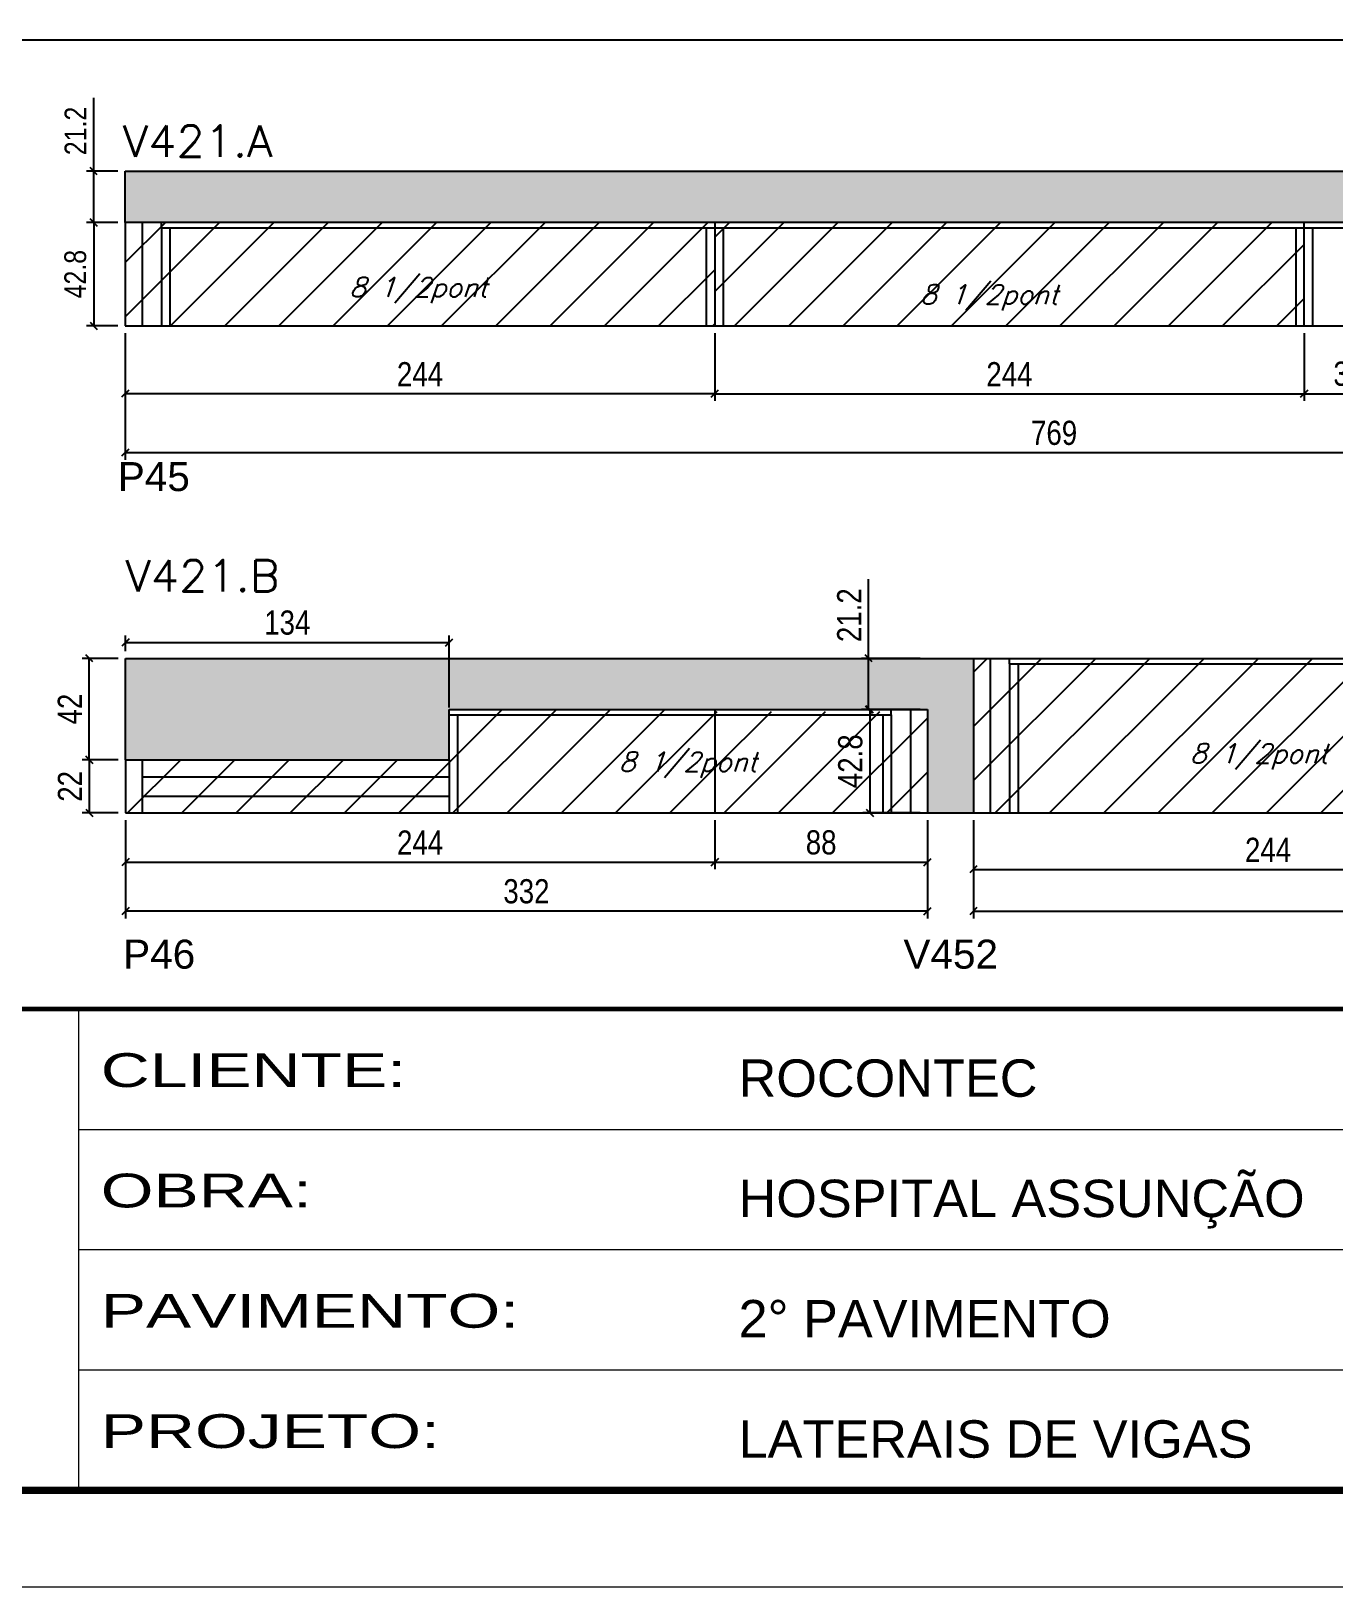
# Model space of a CAD drawing. Extents: x 137137 to 143418, y 10464 to 34486.
# Drawn here: x 140727 to 141266, y 31139 to 31783 of the extents above; entities that cross this region are included whole.
import ezdxf

# ---------------------------------------------------------------- set-up
doc = ezdxf.new("R2010")
doc.units = 0
doc.linetypes.add('CONTINUO', pattern=[0])
doc.linetypes.add('DASHED', pattern=[0.75, 0.5, -0.25])
for name, color, linetype in [('5', 5, 'Continuous'), ('COTA', 241, 'Continuous'), ('Painéis', 200, 'Continuous'), ('Reaproveitamento', 251, 'Continuous'), ('SARR_2.2x7', 40, 'Continuous'), ('SARR_3.5x7', 81, 'Continuous'), ('texto', 7, 'Continuous')]:
    doc.layers.add(name, color=color, linetype=linetype)
for name, color, linetype, lineweight in [('Folhas', 255, 'Continuous', 9), ('SARRAFO DE PRESSAO', 251, 'DASHED', 9), ('Texto Seção', 7, 'Continuous', 15)]:
    doc.layers.add(name, color=color, linetype=linetype, lineweight=lineweight)
doc.styles.add('ARIAL', font='arial.ttf')
doc.styles.add('COTA TECNICA', font='techl___.ttf', dxfattribs={"height": 10})
doc.styles.add('COTA TECNICA-50', font='techl___.ttf', dxfattribs={"height": 9})
doc.styles.add('REGUA-120', font='ROMANS.shx', dxfattribs={"height": 15})
doc.styles.add('Romans', font='romans.shx')
doc.styles.get("Standard").update_dxf_attribs({"font": 'arial.ttf'})
doc.styles.add('Tecnologia', font='')
doc.styles.get('Tecnologia').set_extended_font_data('Forgotten Futurist')
doc.dimstyles.new('COTA PAINEL-50', dxfattribs={"dimtxt": 9, "dimasz": 3, "dimexe": 3, "dimexo": 3, "dimgap": 3, "dimtad": 1, "dimdec": 1, "dimzin": 12, "dimdsep": 46, "dimtxsty": 'COTA TECNICA-50', "dimblk1": 'OBLIQUE', "dimblk2": 'OBLIQUE', "dimsah": 1, "dimcen": 0.9, "dimclrd": 4, "dimclre": 4, "dimclrt": 240, "dimadec": 1, "dimazin": 3, "dimtfac": 1, "dimtdec": 1, "dimtmove": 0, "dimatfit": 3, "dimfxl": 1, "dimtolj": 1, "dimtzin": 12, "dimarcsym": 0})
doc.dimstyles.new('PAINEL', dxfattribs={"dimtxt": 10, "dimasz": 3, "dimexe": 3, "dimexo": 3, "dimgap": 3, "dimtad": 1, "dimdec": 1, "dimzin": 12, "dimdsep": 46, "dimtxsty": 'COTA TECNICA', "dimblk1": 'OBLIQUE', "dimblk2": 'OBLIQUE', "dimsah": 1, "dimcen": 0.9, "dimclrd": 4, "dimclre": 4, "dimclrt": 240, "dimadec": 1, "dimazin": 3, "dimtfac": 1, "dimtdec": 1, "dimtmove": 0, "dimatfit": 3, "dimfxl": 1, "dimtolj": 1, "dimtzin": 12, "dimarcsym": 0})
pattern_1 = [(45, (11605.652, -1006.918), (-11.2253202, 11.2253202), [])]

# ---------------------------------------------------------------- blocks, each defined once
blk = doc.blocks.new('9999999999')
at = {"color": 30, "linetype": 'CONTINUO'}
for p, q in [((98564.56, 34230.21), (98564.56, 34429.45)), ((98564.56, 34379.64), (99583.98, 34379.64)), ((98564.56, 34329.83), (99487.98, 34329.83)), ((98564.56, 34280.02), (99487.98, 34280.02))]:
    blk.add_line(p, q, dxfattribs=at)
at = {"color": 30, "linetype": 'CONTINUO', "const_width": 2}
blk.add_lwpolyline([(99583.98, 34230.21), (99583.98, 34414.45, 0.414214), (99568.98, 34429.45), (98228.98, 34429.45, 0.414214), (98213.98, 34414.45), (98213.98, 34245.21, 0.414214), (98228.98, 34230.21), (99583.98, 34230.21)], format="xyb", dxfattribs=at)
at = {"layer": 'Folhas'}
blk.add_lwpolyline([(98138.98, 34190.21), (99623.98, 34190.21), (99623.98, 35240.21), (98138.98, 35240.21)], close=True, dxfattribs=at)
at = {"layer": 'Folhas', "color": 30, "const_width": 3}
blk.add_lwpolyline([(98213.98, 34230.21), (99583.98, 34230.21), (99583.98, 35200.21), (98213.98, 35200.21)], close=True, dxfattribs=at)
at = {"color": 7, "linetype": 'Continuous', "ltscale": 5, "style": 'ARIAL'}
for s, height, p in [('ROCONTEC', 15.483, (98837.68, 34393.13)), ('HOSPITAL ASSUNÇÃO', 15.4829, (98837.68, 34343.32)), ('2° PAVIMENTO', 15.4829, (98837.68, 34293.51)), ('LATERAIS DE VIGAS', 15.4829, (98837.68, 34243.7))]:
    blk.add_text(s, height=height, dxfattribs=at).set_placement(p)
at = {"layer": 'Folhas', "color": 7, "style": 'Tecnologia', "width": 1.5}
for s, p in [('CLIENTE:', (98573.65, 34397.17)), ('OBRA:', (98573.65, 34347.31)), ('PAVIMENTO:', (98573.65, 34297.5)), ('PROJETO:', (98573.65, 34247.69))]:
    blk.add_text(s, height=14, dxfattribs=at).set_placement(p)
blk = doc.blocks.new('_Oblique')
at = {"color": 0, "linetype": 'ByBlock', "lineweight": -2}
blk.add_line((-0.5, -0.5), (0.5, 0.5), dxfattribs=at)
blk = doc.blocks.new('*D291')
at = {"layer": 'COTA', "color": 4, "linetype": 'ByBlock', "lineweight": -2, "transparency": 16777216}
for p, q in [((140762.68, 31481.08), (140747.73, 31481.08)), ((140750.73, 31481.08), (140750.73, 31459.08)), ((140762.68, 31459.08), (140747.73, 31459.08))]:
    blk.add_line(p, q, dxfattribs=at)
at = {"layer": 'Defpoints', "color": 0, "linetype": 'ByBlock', "transparency": 16777216}
for p in [(140765.68, 31481.08), (140750.73, 31459.08), (140765.68, 31459.08)]:
    blk.add_point(p, dxfattribs=at)
at = {"layer": 'COTA', "color": 4, "linetype": 'ByBlock', "lineweight": -2, "transparency": 16777216, "xscale": 3, "yscale": 3, "zscale": 3}
for p, rotation in [((140750.73, 31481.08), 90), ((140750.73, 31459.08), 270)]:
    blk.add_blockref('_Oblique', p, dxfattribs=dict(at, rotation=rotation))
at = {"layer": 'COTA', "color": 240, "linetype": 'ByBlock', "transparency": 16777216, "insert": (140742.73, 31470.08), "char_height": 10, "attachment_point": 5, "rotation": 90, "style": 'COTA TECNICA'}
blk.add_mtext('\\A1;22', dxfattribs=at)
blk = doc.blocks.new('*D292')
at = {"layer": 'COTA', "color": 4, "linetype": 'ByBlock', "lineweight": -2, "transparency": 16777216}
for p, q in [((141094.68, 31501.88), (141070.87, 31501.88)), ((141073.87, 31501.88), (141073.87, 31459.08)), ((141094.68, 31459.08), (141070.87, 31459.08))]:
    blk.add_line(p, q, dxfattribs=at)
at = {"layer": 'Defpoints', "color": 0, "linetype": 'ByBlock', "transparency": 16777216}
for p in [(141097.68, 31501.88), (141073.87, 31459.08), (141097.68, 31459.08)]:
    blk.add_point(p, dxfattribs=at)
at = {"layer": 'COTA', "color": 4, "linetype": 'ByBlock', "lineweight": -2, "transparency": 16777216, "xscale": 3, "yscale": 3, "zscale": 3}
for p, rotation in [((141073.87, 31501.88), 90), ((141073.87, 31459.08), 270)]:
    blk.add_blockref('_Oblique', p, dxfattribs=dict(at, rotation=rotation))
at = {"layer": 'COTA', "color": 240, "linetype": 'ByBlock', "transparency": 16777216, "insert": (141065.78, 31480.48), "char_height": 10, "attachment_point": 5, "rotation": 90, "style": 'COTA TECNICA'}
blk.add_mtext('\\A1;42.8', dxfattribs=at)
blk = doc.blocks.new('*D293')
at = {"layer": 'COTA', "color": 4, "linetype": 'ByBlock', "lineweight": -2, "transparency": 16777216}
for p, q in [((141116.68, 31456.08), (141116.68, 31432.72)), ((141360.68, 31456.08), (141360.68, 31432.72)), ((141116.68, 31435.72), (141360.68, 31435.72))]:
    blk.add_line(p, q, dxfattribs=at)
at = {"layer": 'Defpoints', "color": 0, "linetype": 'ByBlock', "transparency": 16777216}
for p in [(141116.68, 31459.08), (141360.68, 31459.08), (141360.68, 31435.72)]:
    blk.add_point(p, dxfattribs=at)
at = {"layer": 'COTA', "color": 4, "linetype": 'ByBlock', "lineweight": -2, "transparency": 16777216, "xscale": 3, "yscale": 3, "zscale": 3, "rotation": 180}
blk.add_blockref('_Oblique', (141116.68, 31435.72), dxfattribs=at)
at = {"layer": 'COTA', "color": 4, "linetype": 'ByBlock', "lineweight": -2, "transparency": 16777216, "xscale": 3, "yscale": 3, "zscale": 3}
blk.add_blockref('_Oblique', (141360.68, 31435.72), dxfattribs=at)
at = {"layer": 'COTA', "color": 240, "linetype": 'ByBlock', "transparency": 16777216, "insert": (141238.68, 31443.8), "char_height": 10, "attachment_point": 5, "style": 'COTA TECNICA'}
blk.add_mtext('\\A1;244', dxfattribs=at)
blk = doc.blocks.new('*D314')
at = {"layer": 'COTA', "color": 4, "linetype": 'ByBlock', "lineweight": -2, "transparency": 16777216}
for p, q in [((140765.68, 31456.08), (140765.68, 31415.36)), ((141097.68, 31456.08), (141097.68, 31415.36)), ((141097.68, 31418.36), (140765.68, 31418.36))]:
    blk.add_line(p, q, dxfattribs=at)
at = {"layer": 'Defpoints', "color": 0, "linetype": 'ByBlock', "transparency": 16777216}
for p in [(140765.68, 31459.08), (141097.68, 31459.08), (140765.68, 31418.36)]:
    blk.add_point(p, dxfattribs=at)
at = {"layer": 'COTA', "color": 4, "linetype": 'ByBlock', "lineweight": -2, "transparency": 16777216, "xscale": 3, "yscale": 3, "zscale": 3, "rotation": 180}
blk.add_blockref('_Oblique', (140765.68, 31418.36), dxfattribs=at)
at = {"layer": 'COTA', "color": 4, "linetype": 'ByBlock', "lineweight": -2, "transparency": 16777216, "xscale": 3, "yscale": 3, "zscale": 3}
blk.add_blockref('_Oblique', (141097.68, 31418.36), dxfattribs=at)
at = {"layer": 'COTA', "color": 240, "linetype": 'ByBlock', "transparency": 16777216, "insert": (140931.68, 31426.58), "char_height": 10, "attachment_point": 5, "style": 'COTA TECNICA'}
blk.add_mtext('\\A1;332', dxfattribs=at)
blk = doc.blocks.new('*D315')
at = {"layer": 'COTA', "color": 4, "linetype": 'ByBlock', "lineweight": -2, "transparency": 16777216}
for p, q in [((140765.68, 31456.08), (140765.68, 31435.74)), ((141009.68, 31456.08), (141009.68, 31435.74)), ((140765.68, 31438.74), (141009.68, 31438.74))]:
    blk.add_line(p, q, dxfattribs=at)
at = {"layer": 'Defpoints', "color": 0, "linetype": 'ByBlock', "transparency": 16777216}
for p in [(140765.68, 31459.08), (141009.68, 31459.08), (141009.68, 31438.74)]:
    blk.add_point(p, dxfattribs=at)
at = {"layer": 'COTA', "color": 4, "linetype": 'ByBlock', "lineweight": -2, "transparency": 16777216, "xscale": 3, "yscale": 3, "zscale": 3, "rotation": 180}
blk.add_blockref('_Oblique', (140765.68, 31438.74), dxfattribs=at)
at = {"layer": 'COTA', "color": 4, "linetype": 'ByBlock', "lineweight": -2, "transparency": 16777216, "xscale": 3, "yscale": 3, "zscale": 3}
blk.add_blockref('_Oblique', (141009.68, 31438.74), dxfattribs=at)
at = {"layer": 'COTA', "color": 240, "linetype": 'ByBlock', "transparency": 16777216, "insert": (140887.68, 31446.81), "char_height": 10, "attachment_point": 5, "style": 'COTA TECNICA'}
blk.add_mtext('\\A1;244', dxfattribs=at)
blk = doc.blocks.new('*D316')
at = {"layer": 'COTA', "color": 4, "linetype": 'ByBlock', "lineweight": -2, "transparency": 16777216}
for p, q in [((141009.68, 31456.08), (141009.68, 31435.74)), ((141097.68, 31456.08), (141097.68, 31435.74)), ((141009.68, 31438.74), (141097.68, 31438.74))]:
    blk.add_line(p, q, dxfattribs=at)
at = {"layer": 'Defpoints', "color": 0, "linetype": 'ByBlock', "transparency": 16777216}
for p in [(141009.68, 31459.08), (141097.68, 31459.08), (141097.68, 31438.74)]:
    blk.add_point(p, dxfattribs=at)
at = {"layer": 'COTA', "color": 4, "linetype": 'ByBlock', "lineweight": -2, "transparency": 16777216, "xscale": 3, "yscale": 3, "zscale": 3, "rotation": 180}
blk.add_blockref('_Oblique', (141009.68, 31438.74), dxfattribs=at)
at = {"layer": 'COTA', "color": 4, "linetype": 'ByBlock', "lineweight": -2, "transparency": 16777216, "xscale": 3, "yscale": 3, "zscale": 3}
blk.add_blockref('_Oblique', (141097.68, 31438.74), dxfattribs=at)
at = {"layer": 'COTA', "color": 240, "linetype": 'ByBlock', "transparency": 16777216, "insert": (141053.68, 31446.83), "char_height": 10, "attachment_point": 5, "style": 'COTA TECNICA'}
blk.add_mtext('\\A1;88', dxfattribs=at)
blk = doc.blocks.new('*D318')
at = {"layer": 'COTA', "color": 4, "linetype": 'ByBlock', "lineweight": -2, "transparency": 16777216}
for p, q in [((140765.68, 31526.08), (140765.68, 31532.61)), ((140899.68, 31502.68), (140899.68, 31532.61)), ((140765.68, 31529.61), (140899.68, 31529.61))]:
    blk.add_line(p, q, dxfattribs=at)
at = {"layer": 'Defpoints', "color": 0, "linetype": 'ByBlock', "transparency": 16777216}
for p in [(140899.68, 31529.61), (140765.68, 31523.08), (140899.68, 31499.68)]:
    blk.add_point(p, dxfattribs=at)
at = {"layer": 'COTA', "color": 4, "linetype": 'ByBlock', "lineweight": -2, "transparency": 16777216, "xscale": 3, "yscale": 3, "zscale": 3, "rotation": 180}
blk.add_blockref('_Oblique', (140765.68, 31529.61), dxfattribs=at)
at = {"layer": 'COTA', "color": 4, "linetype": 'ByBlock', "lineweight": -2, "transparency": 16777216, "xscale": 3, "yscale": 3, "zscale": 3}
blk.add_blockref('_Oblique', (140899.68, 31529.61), dxfattribs=at)
at = {"layer": 'COTA', "color": 240, "linetype": 'ByBlock', "transparency": 16777216, "insert": (140832.68, 31537.83), "char_height": 10, "attachment_point": 5, "style": 'COTA TECNICA'}
blk.add_mtext('\\A1;134', dxfattribs=at)
blk = doc.blocks.new('*D319')
at = {"layer": 'COTA', "color": 4, "linetype": 'ByBlock', "lineweight": -2, "transparency": 16777216}
for p, q in [((140762.68, 31523.08), (140747.73, 31523.08)), ((140750.73, 31481.08), (140750.73, 31523.08)), ((140762.68, 31481.08), (140747.73, 31481.08))]:
    blk.add_line(p, q, dxfattribs=at)
at = {"layer": 'Defpoints', "color": 0, "linetype": 'ByBlock', "transparency": 16777216}
for p in [(140750.73, 31523.08), (140765.68, 31523.08), (140765.68, 31481.08)]:
    blk.add_point(p, dxfattribs=at)
at = {"layer": 'COTA', "color": 4, "linetype": 'ByBlock', "lineweight": -2, "transparency": 16777216, "xscale": 3, "yscale": 3, "zscale": 3}
for p, rotation in [((140750.73, 31523.08), 90), ((140750.73, 31481.08), 270)]:
    blk.add_blockref('_Oblique', p, dxfattribs=dict(at, rotation=rotation))
at = {"layer": 'COTA', "color": 240, "linetype": 'ByBlock', "transparency": 16777216, "insert": (140742.66, 31502.08), "char_height": 10, "attachment_point": 5, "rotation": 90, "style": 'COTA TECNICA'}
blk.add_mtext('\\A1;42', dxfattribs=at)
blk = doc.blocks.new('*D320')
at = {"layer": 'COTA', "color": 4, "linetype": 'ByBlock', "lineweight": -2, "transparency": 16777216}
for p, q in [((141073.34, 31523.08), (141073.34, 31555.81)), ((141094.68, 31523.08), (141070.34, 31523.08)), ((141073.34, 31501.88), (141073.34, 31523.08)), ((141094.68, 31501.88), (141070.34, 31501.88))]:
    blk.add_line(p, q, dxfattribs=at)
at = {"layer": 'Defpoints', "color": 0, "linetype": 'ByBlock', "transparency": 16777216}
for p in [(141073.34, 31523.08), (141097.68, 31523.08), (141097.68, 31501.88)]:
    blk.add_point(p, dxfattribs=at)
at = {"layer": 'COTA', "color": 4, "linetype": 'ByBlock', "lineweight": -2, "transparency": 16777216, "xscale": 3, "yscale": 3, "zscale": 3}
for p, rotation in [((141073.34, 31523.08), 90), ((141073.34, 31501.88), 270)]:
    blk.add_blockref('_Oblique', p, dxfattribs=dict(at, rotation=rotation))
at = {"layer": 'COTA', "color": 240, "linetype": 'ByBlock', "transparency": 16777216, "insert": (141065.28, 31540.95), "char_height": 10, "attachment_point": 5, "rotation": 90, "style": 'COTA TECNICA'}
blk.add_mtext('\\A1;21.2', dxfattribs=at)
blk = doc.blocks.new('*D322')
at = {"layer": 'COTA', "color": 4, "linetype": 'ByBlock', "lineweight": -2, "transparency": 16777216}
for p, q in [((140765.61, 31657.76), (140765.61, 31629.66)), ((141009.61, 31657.76), (141009.61, 31629.66)), ((141009.61, 31632.66), (140765.61, 31632.66))]:
    blk.add_line(p, q, dxfattribs=at)
at = {"layer": 'Defpoints', "color": 0, "linetype": 'ByBlock', "transparency": 16777216}
for p in [(140765.61, 31660.76), (141009.61, 31660.76), (140765.61, 31632.66)]:
    blk.add_point(p, dxfattribs=at)
at = {"layer": 'COTA', "color": 4, "linetype": 'ByBlock', "lineweight": -2, "transparency": 16777216, "xscale": 3, "yscale": 3, "zscale": 3, "rotation": 180}
blk.add_blockref('_Oblique', (140765.61, 31632.66), dxfattribs=at)
at = {"layer": 'COTA', "color": 4, "linetype": 'ByBlock', "lineweight": -2, "transparency": 16777216, "xscale": 3, "yscale": 3, "zscale": 3}
blk.add_blockref('_Oblique', (141009.61, 31632.66), dxfattribs=at)
at = {"layer": 'COTA', "color": 240, "linetype": 'ByBlock', "transparency": 16777216, "insert": (140887.61, 31640.73), "char_height": 10, "attachment_point": 5, "style": 'COTA TECNICA'}
blk.add_mtext('\\A1;244', dxfattribs=at)
blk = doc.blocks.new('*D323')
at = {"layer": 'COTA', "color": 4, "linetype": 'ByBlock', "lineweight": -2, "transparency": 16777216}
for p, q in [((141009.61, 31657.76), (141009.61, 31629.66)), ((141253.61, 31657.76), (141253.61, 31629.66)), ((141009.61, 31632.66), (141253.61, 31632.66))]:
    blk.add_line(p, q, dxfattribs=at)
at = {"layer": 'Defpoints', "color": 0, "linetype": 'ByBlock', "transparency": 16777216}
for p in [(141009.61, 31660.76), (141253.61, 31660.76), (141253.61, 31632.66)]:
    blk.add_point(p, dxfattribs=at)
at = {"layer": 'COTA', "color": 4, "linetype": 'ByBlock', "lineweight": -2, "transparency": 16777216, "xscale": 3, "yscale": 3, "zscale": 3, "rotation": 180}
blk.add_blockref('_Oblique', (141009.61, 31632.66), dxfattribs=at)
at = {"layer": 'COTA', "color": 4, "linetype": 'ByBlock', "lineweight": -2, "transparency": 16777216, "xscale": 3, "yscale": 3, "zscale": 3}
blk.add_blockref('_Oblique', (141253.61, 31632.66), dxfattribs=at)
at = {"layer": 'COTA', "color": 240, "linetype": 'ByBlock', "transparency": 16777216, "insert": (141131.61, 31640.73), "char_height": 10, "attachment_point": 5, "style": 'COTA TECNICA'}
blk.add_mtext('\\A1;244', dxfattribs=at)
blk = doc.blocks.new('*D324')
at = {"layer": 'COTA', "color": 4, "linetype": 'ByBlock', "lineweight": -2, "transparency": 16777216}
for p, q in [((141253.61, 31657.76), (141253.61, 31629.66)), ((141290.61, 31657.76), (141290.61, 31629.66)), ((141253.61, 31632.66), (141290.61, 31632.66))]:
    blk.add_line(p, q, dxfattribs=at)
at = {"layer": 'Defpoints', "color": 0, "linetype": 'ByBlock', "transparency": 16777216}
for p in [(141253.61, 31660.76), (141290.61, 31660.76), (141290.61, 31632.66)]:
    blk.add_point(p, dxfattribs=at)
at = {"layer": 'COTA', "color": 4, "linetype": 'ByBlock', "lineweight": -2, "transparency": 16777216, "xscale": 3, "yscale": 3, "zscale": 3, "rotation": 180}
blk.add_blockref('_Oblique', (141253.61, 31632.66), dxfattribs=at)
at = {"layer": 'COTA', "color": 4, "linetype": 'ByBlock', "lineweight": -2, "transparency": 16777216, "xscale": 3, "yscale": 3, "zscale": 3}
blk.add_blockref('_Oblique', (141290.61, 31632.66), dxfattribs=at)
at = {"layer": 'COTA', "color": 240, "linetype": 'ByBlock', "transparency": 16777216, "insert": (141272.11, 31640.88), "char_height": 10, "attachment_point": 5, "style": 'COTA TECNICA'}
blk.add_mtext('\\A1;37', dxfattribs=at)
blk = doc.blocks.new('*D354')
at = {"layer": 'COTA', "color": 4, "linetype": 'ByBlock', "lineweight": -2, "transparency": 16777216}
for p, q in [((140765.61, 31657.76), (140765.61, 31605.26)), ((141534.61, 31657.76), (141534.61, 31605.26)), ((140765.61, 31608.26), (141534.61, 31608.26))]:
    blk.add_line(p, q, dxfattribs=at)
at = {"layer": 'Defpoints', "color": 0, "linetype": 'ByBlock', "transparency": 16777216}
for p in [(140765.61, 31660.76), (141534.61, 31660.76), (141534.61, 31608.26)]:
    blk.add_point(p, dxfattribs=at)
at = {"layer": 'COTA', "color": 4, "linetype": 'ByBlock', "lineweight": -2, "transparency": 16777216, "xscale": 3, "yscale": 3, "zscale": 3, "rotation": 180}
blk.add_blockref('_Oblique', (140765.61, 31608.26), dxfattribs=at)
at = {"layer": 'COTA', "color": 4, "linetype": 'ByBlock', "lineweight": -2, "transparency": 16777216, "xscale": 3, "yscale": 3, "zscale": 3}
blk.add_blockref('_Oblique', (141534.61, 31608.26), dxfattribs=at)
at = {"layer": 'COTA', "color": 240, "linetype": 'ByBlock', "transparency": 16777216, "insert": (141150.11, 31616.39), "char_height": 10, "attachment_point": 5, "style": 'COTA TECNICA'}
blk.add_mtext('\\A1;769', dxfattribs=at)
blk = doc.blocks.new('*D355')
at = {"layer": 'COTA', "color": 4, "linetype": 'ByBlock', "lineweight": -2, "transparency": 16777216}
for p, q in [((141116.68, 31456.08), (141116.68, 31415.36)), ((141475.68, 31456.08), (141475.68, 31415.36)), ((141116.68, 31418.36), (141475.68, 31418.36))]:
    blk.add_line(p, q, dxfattribs=at)
at = {"layer": 'Defpoints', "color": 0, "linetype": 'ByBlock', "transparency": 16777216}
for p in [(141116.68, 31459.08), (141475.68, 31459.08), (141475.68, 31418.36)]:
    blk.add_point(p, dxfattribs=at)
at = {"layer": 'COTA', "color": 4, "linetype": 'ByBlock', "lineweight": -2, "transparency": 16777216, "xscale": 3, "yscale": 3, "zscale": 3, "rotation": 180}
blk.add_blockref('_Oblique', (141116.68, 31418.36), dxfattribs=at)
at = {"layer": 'COTA', "color": 4, "linetype": 'ByBlock', "lineweight": -2, "transparency": 16777216, "xscale": 3, "yscale": 3, "zscale": 3}
blk.add_blockref('_Oblique', (141475.68, 31418.36), dxfattribs=at)
at = {"layer": 'COTA', "color": 240, "linetype": 'ByBlock', "transparency": 16777216, "insert": (141296.18, 31426.61), "char_height": 10, "attachment_point": 5, "style": 'COTA TECNICA'}
blk.add_mtext('\\A1;359', dxfattribs=at)
blk = doc.blocks.new('*D361')
at = {"layer": 'COTA', "color": 4, "linetype": 'ByBlock', "lineweight": -2, "transparency": 16777216}
for p, q in [((140762.61, 31703.56), (140749.55, 31703.56)), ((140752.55, 31703.56), (140752.55, 31660.76)), ((140762.61, 31660.76), (140749.55, 31660.76))]:
    blk.add_line(p, q, dxfattribs=at)
at = {"layer": 'Defpoints', "color": 0, "linetype": 'ByBlock', "transparency": 16777216}
for p in [(140765.61, 31703.56), (140752.55, 31660.76), (140765.61, 31660.76)]:
    blk.add_point(p, dxfattribs=at)
at = {"layer": 'COTA', "color": 4, "linetype": 'ByBlock', "lineweight": -2, "transparency": 16777216, "xscale": 3, "yscale": 3, "zscale": 3}
for p, rotation in [((140752.55, 31703.56), 90), ((140752.55, 31660.76), 270)]:
    blk.add_blockref('_Oblique', p, dxfattribs=dict(at, rotation=rotation))
at = {"layer": 'COTA', "color": 240, "linetype": 'ByBlock', "transparency": 16777216, "insert": (140744.97, 31682.16), "char_height": 9, "attachment_point": 5, "rotation": 90, "style": 'COTA TECNICA-50'}
blk.add_mtext('\\A1;42.8', dxfattribs=at)
blk = doc.blocks.new('*D362')
at = {"layer": 'COTA', "color": 4, "linetype": 'ByBlock', "lineweight": -2, "transparency": 16777216}
for p, q in [((140752.55, 31724.77), (140752.55, 31755.13)), ((140762.61, 31724.77), (140749.55, 31724.77)), ((140752.55, 31703.56), (140752.55, 31724.77)), ((140762.61, 31703.56), (140749.55, 31703.56))]:
    blk.add_line(p, q, dxfattribs=at)
at = {"layer": 'Defpoints', "color": 0, "linetype": 'ByBlock', "transparency": 16777216}
for p in [(140752.55, 31724.77), (140765.61, 31724.77), (140765.61, 31703.56)]:
    blk.add_point(p, dxfattribs=at)
at = {"layer": 'COTA', "color": 4, "linetype": 'ByBlock', "lineweight": -2, "transparency": 16777216, "xscale": 3, "yscale": 3, "zscale": 3}
for p, rotation in [((140752.55, 31724.77), 90), ((140752.55, 31703.56), 270)]:
    blk.add_blockref('_Oblique', p, dxfattribs=dict(at, rotation=rotation))
at = {"layer": 'COTA', "color": 240, "linetype": 'ByBlock', "transparency": 16777216, "insert": (140745, 31741.45), "char_height": 9, "attachment_point": 5, "rotation": 90, "style": 'COTA TECNICA-50'}
blk.add_mtext('\\A1;21.2', dxfattribs=at)

msp = doc.modelspace()

# ---------------------------------------------------------------- hatches: boundary and pattern name
at = {"layer": 'COTA', "linetype": 'ByBlock'}
h = msp.add_hatch(dxfattribs=at)
h.set_pattern_fill('AR-CONC', color=256, scale=0.03)
h.set_pattern_definition([(50, (1585, -4e-12), (5.46554007, -0.47817257), [0.5715, -6.2865]), (355, (1585, -4e-12), (-1.05730264, 5.73170536), [0.4572, -5.02921753]), (100.4514447, (1585.4555, -0.04), (4.40823741, 5.25353256), [0.48570026, -5.34270734]), (46.1842, (1585, 1.524), (8.13237123, -1.26126984), [0.85725, -9.42975]), (96.6355576, (1585.678, 1.419), (7.122124, 7.42278374), [0.7285507, -8.01406824]), (351.184151, (1585, 1.524), (7.122124, 7.42278374), [0.685799, -7.54379196]), (21, (1585.762, 1.143), (4.54843174, -3.06795595), [0.5715, -6.2865]), (326, (1585.762, 1.143), (1.85406085, 5.52563898), [0.4572, -5.0292]), (71.451445, (1586.141, 0.8873), (6.40249258, 2.45768307), [0.48570026, -5.34269813]), (37.5, (1585, -4e-12), (0.092658098, 2.536651166), [0, -4.96824, 0, -5.1054, 0, -5.04825]), (7.5, (1585, -4e-12), (2.004589875, 3.005417245), [0, -2.91084, 0, -4.85394, 0, -1.92405]), (327.5, (1583.3007, -4e-12), (4.067717855, -0.17186232), [0, -1.905, 0, -5.9436, 0, -7.8867]), (317.5, (1582.5387, -4e-12), (4.44387544, 0.76279473), [0, -2.4765, 0, -3.94716, 0, -5.6007])])
h.paths.add_polyline_path([(141534.61, 31724.76), (140765.61, 31724.77), (140765.61, 31703.56), (141360.61, 31703.56), (141360.61, 31701.36), (141360.61, 31701.36), (141360.61, 31682.76), (141534.61, 31682.76)])
h.paths.add_polyline_path([(141352.58, 31678.12), (141352.58, 31708.66), (141334.06, 31708.66), (141334.06, 31678.12)], flags=9)
h = msp.add_hatch(dxfattribs=at)
h.set_pattern_fill('AR-CONC', color=256, scale=0.03)
h.set_pattern_definition([(50, (11605.652, -1006.1184), (5.46554007, -0.47817257), [0.5715, -6.2865]), (355, (11605.652, -1006.1184), (-1.05730264, 5.73170536), [0.4572, -5.02921753]), (100.4514447, (11606.1073, -1006.1583), (4.40823741, 5.25353256), [0.48570026, -5.34270734]), (46.1842, (11605.652, -1004.5944), (8.13237123, -1.26126984), [0.85725, -9.42975]), (96.6355576, (11606.3295, -1004.6995), (7.122124, 7.42278374), [0.7285507, -8.01406824]), (351.184151, (11605.652, -1004.5944), (7.122124, 7.42278374), [0.685799, -7.54379196]), (21, (11606.414, -1004.9754), (4.54843174, -3.06795595), [0.5715, -6.2865]), (326, (11606.414, -1004.9754), (1.85406085, 5.52563898), [0.4572, -5.0292]), (71.451445, (11606.793, -1005.231), (6.40249258, 2.45768307), [0.48570026, -5.34269813]), (37.5, (11605.6519, -1006.1184), (0.092658098, 2.536651166), [0, -4.96824, 0, -5.1054, 0, -5.04825]), (7.5, (11605.6519, -1006.1184), (2.004589875, 3.005417245), [0, -2.91084, 0, -4.85394, 0, -1.92405]), (327.5, (11603.9526, -1006.1184), (4.067717855, -0.17186232), [0, -1.905, 0, -5.9436, 0, -7.8867]), (317.5, (11603.1906, -1006.1184), (4.44387544, 0.76279473), [0, -2.4765, 0, -3.94716, 0, -5.6007])])
h.paths.add_polyline_path([(140765.68, 31523.08), (140765.68, 31481.08), (140899.68, 31481.08), (140899.68, 31501.88), (141097.68, 31501.88), (141097.68, 31459.08), (141116.68, 31459.08), (141116.69, 31523.08)])
at = {"layer": 'Reaproveitamento', "linetype": 'ByBlock'}
h = msp.add_hatch(dxfattribs=at)
h.set_pattern_fill('ANSI31', color=256, scale=5)
h.set_pattern_definition([(45, (1585, -4e-12), (-11.2253202, 11.2253202), [])])
h.paths.add_polyline_path([(141009.61, 31660.76), (141009.61, 31703.56), (140765.61, 31703.56), (140765.61, 31703.56), (140765.61, 31660.76)])
h = msp.add_hatch(dxfattribs=at)
h.set_pattern_fill('ANSI31', color=256, scale=5)
h.paths.add_polyline_path([(141253.61, 31703.56), (141009.61, 31703.56), (141009.61, 31660.76), (141253.61, 31660.76)])
h.paths.add_polyline_path([(141086.84, 31664.45), (141154.46, 31664.45), (141159.96, 31680.43), (141092.34, 31680.43)], flags=24)
h = msp.add_hatch(dxfattribs=at)
h.set_pattern_fill('ANSI31', color=256, scale=5)
h.set_pattern_definition(pattern_1)
h.paths.add_polyline_path([(141116.69, 31523.08), (141116.68, 31459.08), (141360.68, 31459.08), (141360.69, 31523.08)])
h.paths.add_polyline_path([(141198.52, 31474.42), (141266.14, 31474.42), (141271.64, 31490.4), (141204.02, 31490.4)], flags=24)
h = msp.add_hatch(dxfattribs=at)
h.set_pattern_fill('ANSI31', color=256, scale=5)
h.set_pattern_definition(pattern_1)
h.paths.add_polyline_path([(140899.68, 31501.88), (140899.68, 31481.08), (140765.68, 31481.08), (140765.68, 31459.08), (141009.68, 31459.08), (141009.68, 31501.88)])
h.paths.add_polyline_path([(140962.14, 31470.96), (141029.76, 31470.96), (141035.26, 31486.93), (140967.64, 31486.93)], flags=9)
h = msp.add_hatch(dxfattribs=at)
h.set_pattern_fill('ANSI31', color=256, scale=5)
h.set_pattern_definition(pattern_1)
h.paths.add_polyline_path([(141097.68, 31501.08), (141009.68, 31501.08), (141009.68, 31459.08), (141097.68, 31459.08)])
h.paths.add_polyline_path([(141075.65, 31469.7), (141075.65, 31491.28), (141055.07, 31491.28), (141055.07, 31469.7)], flags=24)

# ---------------------------------------------------------------- linework, layer by layer
at = {"layer": 'COTA', "linetype": 'ByBlock'}
for p, q in [((141765.79, 31779.05), (140395.79, 31779.05)), ((140765.61, 31724.77), (141534.61, 31724.76)), ((140765.61, 31703.56), (140765.61, 31724.77)), ((140765.68, 31481.08), (140765.68, 31523.08)), ((140765.68, 31523.08), (141116.69, 31523.08)), ((141097.68, 31459.08), (141116.68, 31459.08))]:
    msp.add_line(p, q, dxfattribs=at)
at = {"layer": 'Painéis', "linetype": 'ByBlock'}
for p, q in [((141360.61, 31703.56), (140765.61, 31703.56)), ((140765.61, 31703.56), (140765.61, 31660.76)), ((141009.61, 31703.56), (141009.61, 31660.76)), ((141253.61, 31660.76), (141253.61, 31703.56)), ((140765.61, 31660.76), (141534.61, 31660.76)), ((141116.68, 31523.08), (141475.68, 31523.08)), ((141116.69, 31523.08), (141116.68, 31459.08)), ((140899.68, 31501.88), (141097.68, 31501.88)), ((140899.68, 31481.08), (140899.68, 31501.88)), ((141009.68, 31501.88), (141009.68, 31459.08)), ((141097.68, 31501.88), (141097.68, 31459.08)), ((140765.68, 31481.08), (140899.68, 31481.08)), ((140765.68, 31481.08), (140765.68, 31459.08)), ((140765.68, 31459.08), (141097.68, 31459.08)), ((141116.68, 31459.08), (141475.68, 31459.08))]:
    msp.add_line(p, q, dxfattribs=at)
at = {"layer": 'SARR_2.2x7', "linetype": 'Continuous', "ltscale": 50}
for p, q in [((140772.61, 31703.56), (140772.61, 31660.76)), ((140780.61, 31701.36), (140780.61, 31703.56)), ((140780.61, 31701.36), (141009.61, 31701.36)), ((141009.61, 31701.37), (141253.61, 31701.37)), ((141253.61, 31701.37), (141290.61, 31701.36)), ((141123.68, 31523.08), (141123.68, 31459.08)), ((141131.68, 31520.88), (141131.68, 31523.08)), ((141131.68, 31520.88), (141360.68, 31520.88)), ((140899.68, 31499.68), (141082.68, 31499.68)), ((141082.68, 31499.68), (141082.68, 31501.88)), ((141090.68, 31501.88), (141090.68, 31459.08)), ((140772.68, 31481.08), (140772.68, 31459.08)), ((140772.68, 31474.08), (140899.68, 31474.08)), ((140772.68, 31466.08), (140899.68, 31466.08))]:
    msp.add_line(p, q, dxfattribs=at)
at = {"layer": 'SARR_3.5x7'}
for p, q in [((140780.61, 31701.36), (140780.61, 31660.76)), ((140784.11, 31701.36), (140784.11, 31660.76)), ((141006.11, 31701.37), (141006.11, 31660.77)), ((141013.11, 31701.37), (141013.11, 31660.77)), ((141250.11, 31701.37), (141250.11, 31660.77)), ((141257.11, 31701.37), (141257.11, 31660.77)), ((141131.68, 31520.88), (141131.68, 31459.08)), ((141135.18, 31520.88), (141135.18, 31459.08)), ((140903.18, 31499.68), (140903.18, 31459.08)), ((141079.18, 31499.68), (141079.18, 31459.08)), ((141082.68, 31499.68), (141082.68, 31459.08)), ((140899.68, 31481.08), (140899.68, 31459.08))]:
    msp.add_line(p, q, dxfattribs=at)

# ---------------------------------------------------------------- block references
at = {"layer": 'SARRAFO DE PRESSAO', "color": 6, "linetype": 'ByBlock'}
msp.add_blockref('9999999999', (42181.81, -3051.58), dxfattribs=at)

# ---------------------------------------------------------------- texts
at = {"layer": '5', "linetype": 'Continuous'}
for s, rotation, p in [('P45', 0.00004, (140762.52, 31592.33)), ('P46', 359.99996, (140764.75, 31394.61)), ('V452', 359.99996, (141087.75, 31394.61))]:
    msp.add_text(s, height=12, rotation=rotation, dxfattribs=at).set_placement(p)
at = {"layer": 'texto', "color": 2, "char_height": 8, "attachment_point": 5, "style": 'Romans'}
for insert in [(140886.89, 31675.41), (141123.21, 31672.44), (141234.89, 31482.41), (140998.51, 31478.95)]:
    msp.add_mtext('{\\Q19;\\C256;8 1/2pont}', dxfattribs=dict(at, insert=insert))
at = {"layer": 'Texto Seção', "style": 'REGUA-120', "width": 1.05}
for s, p in [('V421.A', (140764.57, 31730.74)), ('V421.B', (140765.68, 31550.78))]:
    msp.add_text(s, height=13, dxfattribs=at).set_placement(p)

# ---------------------------------------------------------------- dimensions: what is measured, and where the dimension line sits
at = {"layer": 'COTA', "linetype": 'ByBlock'}
for base, p2, picture, middle in [((140752.55, 31724.77), (140765.61, 31724.77), '*D362', (140745, 31741.45)), ((140752.55, 31660.76), (140765.61, 31660.76), '*D361', (140744.97, 31682.16))]:
    dim = msp.add_linear_dim(base=base, p1=(140765.61, 31703.56), p2=p2, angle=90, dimstyle='COTA PAINEL-50', override={"dimarcsym": 1}, dxfattribs=at)
    dim.commit()
    dim.dimension.update_dxf_attribs({"geometry": picture, "text_midpoint": middle})
for base, p1, p2, picture, middle in [((140765.61, 31632.66), (141009.61, 31660.76), (140765.61, 31660.76), '*D322', (140887.61, 31640.73)), ((141534.61, 31608.26), (140765.61, 31660.76), (141534.61, 31660.76), '*D354', (141150.11, 31616.39)), ((141253.61, 31632.66), (141009.61, 31660.76), (141253.61, 31660.76), '*D323', (141131.61, 31640.73)), ((140899.68, 31529.61), (140765.68, 31523.08), (140899.68, 31499.68), '*D318', (140832.68, 31537.83)), ((140765.68, 31418.36), (141097.68, 31459.08), (140765.68, 31459.08), '*D314', (140931.68, 31426.58)), ((141009.68, 31438.74), (140765.68, 31459.08), (141009.68, 31459.08), '*D315', (140887.68, 31446.81)), ((141360.68, 31435.72), (141116.68, 31459.08), (141360.68, 31459.08), '*D293', (141238.68, 31443.8)), ((141475.68, 31418.36), (141116.68, 31459.08), (141475.68, 31459.08), '*D355', (141296.18, 31426.61))]:
    dim = msp.add_linear_dim(base=base, p1=p1, p2=p2, dimstyle='PAINEL', dxfattribs=at)
    dim.commit()
    dim.dimension.update_dxf_attribs({"geometry": picture, "text_midpoint": middle})
dim = msp.add_linear_dim(base=(141290.61, 31632.66), p1=(141253.61, 31660.76), p2=(141290.61, 31660.76), dimstyle='PAINEL', dxfattribs=at)
dim.commit()
dim.dimension.update_dxf_attribs({"geometry": '*D324', "text_midpoint": (141272.11, 31632.66), "dimtype": 160})
dim = msp.add_linear_dim(base=(141073.34, 31523.08), p1=(141097.68, 31501.88), p2=(141097.68, 31523.08), angle=90, dimstyle='PAINEL', dxfattribs=at)
dim.commit()
dim.dimension.update_dxf_attribs({"geometry": '*D320', "text_midpoint": (141073.34, 31540.95), "dimtype": 160})
for base, p1, p2, picture, middle in [((140750.73, 31523.08), (140765.68, 31481.08), (140765.68, 31523.08), '*D319', (140742.66, 31502.08)), ((141073.87, 31459.08), (141097.68, 31501.88), (141097.68, 31459.08), '*D292', (141065.78, 31480.48)), ((140750.73, 31459.08), (140765.68, 31481.08), (140765.68, 31459.08), '*D291', (140742.73, 31470.08))]:
    dim = msp.add_linear_dim(base=base, p1=p1, p2=p2, angle=90, dimstyle='PAINEL', dxfattribs=at)
    dim.commit()
    dim.dimension.update_dxf_attribs({"geometry": picture, "text_midpoint": middle})
dim = msp.add_linear_dim(base=(141097.68, 31438.74), p1=(141009.68, 31459.08), p2=(141097.68, 31459.08), dimstyle='PAINEL', override={"dimtmove": 1}, dxfattribs=at)
dim.commit()
dim.dimension.update_dxf_attribs({"geometry": '*D316', "text_midpoint": (141053.68, 31446.83)})

doc.saveas('drawing.dxf')
